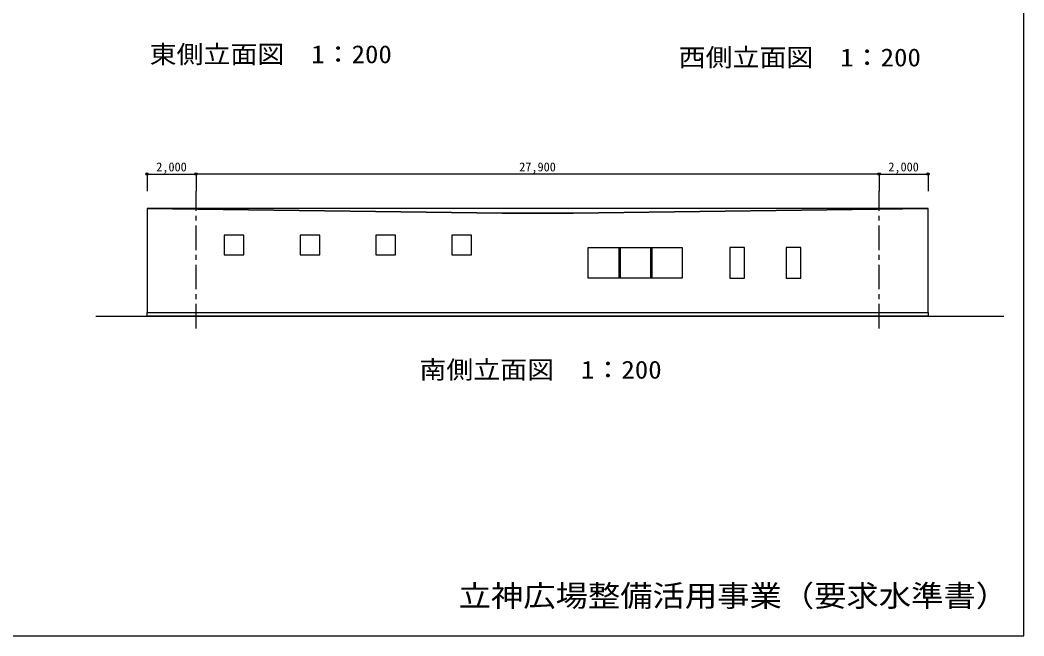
# Model space of a CAD drawing. Units: millimetres at full size, sheet at 1:200. Extents: x -41288 to 40712, y -30566 to 25834.
# Drawn here: x -288 to 40712, y -30566 to -5425 of the extents above; entities that cross this region are included whole.
import ezdxf
from ezdxf.enums import TextEntityAlignment as Align

# ---------------------------------------------------------------- set-up
doc = ezdxf.new("R2010")
doc.units = ezdxf.units.MM
doc.header["$LTSCALE"] = 200
doc.header["$PDMODE"] = 32
doc.header["$PDSIZE"] = 100
doc.linetypes.add('CHAIN1', pattern=[8, 5, -1, 1, -1])
for name, color, linetype in [('0-5_雑', 7, 'Continuous'), ('1-0_一 般', 7, 'Continuous'), ('1-9_0', 7, 'Continuous')]:
    doc.layers.add(name, color=color, linetype=linetype)
doc.styles.add('ＭＳ ゴシック', font='')
doc.styles.get('ＭＳ ゴシック').set_extended_font_data('MS Gothic')

msp = doc.modelspace()

# ---------------------------------------------------------------- linework, layer by layer
at = {"layer": '0-5_雑'}
for p, q in [((40711.6, -30566.1), (40711.6, 25833.9)), ((-41288.4, -30566.1), (40711.6, -30566.1))]:
    msp.add_line(p, q, dxfattribs=at)
at = {"layer": '1-0_一 般'}
for p, q in [((4897.9, -11712.7), (6897.9, -11712.7)), ((4897.9, -11712.7), (4897.9, -12412.7)), ((6897.9, -11712.7), (6897.9, -12412.7)), ((34797.9, -11712.7), (6897.9, -11712.7)), ((34797.9, -11712.7), (34797.9, -12412.7)), ((34797.9, -11712.7), (36797.9, -11712.7)), ((36797.9, -11712.7), (36797.9, -12412.7))]:
    msp.add_line(p, q, dxfattribs=at)
for p in [(4897.9, -11712.7), (6897.9, -11712.7), (34797.9, -11712.7), (36797.9, -11712.7)]:
    msp.add_point(p, dxfattribs=at)
at = {"layer": '1-9_0', "linetype": 'CHAIN1'}
for p, q in [((6897.9, -18011.8), (6897.9, -12412.7)), ((34797.9, -18011.8), (34797.9, -12412.7))]:
    msp.add_line(p, q, dxfattribs=at)
at = {"layer": '1-9_0'}
for p, q in [((22920.4, -14707.7), (26747.9, -14707.7)), ((22920.4, -14707.7), (24175.4, -14707.7)), ((24175.4, -14707.7), (24220.4, -14707.7)), ((25475.4, -14707.7), (25520.4, -14707.7)), ((29297.9, -14707.7), (28697.9, -14707.7)), ((29297.9, -15957.7), (29297.9, -14707.7)), ((31597.9, -14707.7), (30997.9, -14707.7)), ((31597.9, -15957.7), (31597.9, -14707.7)), ((2807.6, -17507.7), (39889.6, -17507.7))]:
    msp.add_line(p, q, dxfattribs=at)
for points in [[(4897.9, -13112.7), (4897.9, -17357.7), (36797.9, -17357.7), (36797.9, -13112.7)], [(36797.9, -13112.7), (22297.9, -13312.7), (19397.9, -13312.7), (4897.9, -13112.7)], [(26747.9, -14707.7), (26747.9, -15957.7), (22920.4, -15957.7), (22920.4, -14707.7)], [(24175.4, -14707.7), (24175.4, -15957.7), (22920.4, -15957.7), (22920.4, -14707.7)], [(24220.4, -14707.7), (24220.4, -15957.7), (24175.4, -15957.7), (24175.4, -14707.7)], [(25520.4, -14707.7), (25520.4, -15957.7), (25475.4, -15957.7), (25475.4, -14707.7)], [(28697.9, -14707.7), (28697.9, -15957.7), (29297.9, -15957.7)], [(30997.9, -14707.7), (30997.9, -15957.7), (31597.9, -15957.7)]]:
    msp.add_lwpolyline(points, dxfattribs=at)
for points in [[(4897.9, -13112.7), (19397.9, -13312.7), (22297.9, -13312.7), (36797.9, -13112.7)], [(8847.9, -15007.7), (8847.9, -14207.7), (8047.9, -14207.7), (8047.9, -15007.7)], [(11947.9, -15007.7), (11947.9, -14207.7), (11147.9, -14207.7), (11147.9, -15007.7)], [(15047.9, -15007.7), (15047.9, -14207.7), (14247.9, -14207.7), (14247.9, -15007.7)], [(18147.9, -15007.7), (18147.9, -14207.7), (17347.9, -14207.7), (17347.9, -15007.7)], [(4897.9, -17357.7), (36797.9, -17357.7), (36797.9, -17507.7), (4897.9, -17507.7)]]:
    msp.add_lwpolyline(points, close=True, dxfattribs=at)

# ---------------------------------------------------------------- texts
at = {"layer": '0-5_雑', "style": 'ＭＳ ゴシック', "width": 1.1}
for s, height, p in [('東側立面図\u30001：200', 733.1, (5002.7, -7405.7)), ('西側立面図\u30001：200', 733.1, (26609.8, -7535.3)), ('南側立面図\u30001：200', 733.1, (16022.3, -20283.6)), ('立神広場整備活用事業（要求水準書）', 879.8, (17623.3, -29631.5))]:
    msp.add_text(s, height=height, dxfattribs=at).set_placement(p, align=Align.BOTTOM_LEFT)
at = {"layer": '1-0_一 般', "style": 'ＭＳ ゴシック'}
for s, p in [('2,000', (5272.9, -11712.7)), ('27,900', (20097.9, -11712.7)), ('2,000', (35172.9, -11712.7))]:
    msp.add_text(s, height=366.6, dxfattribs=at).set_placement(p, align=Align.BOTTOM_LEFT)

doc.saveas('drawing.dxf')
